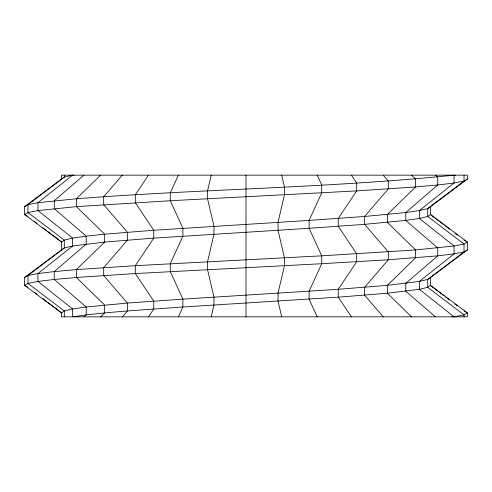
<?xml version="1.0" encoding="UTF-8"?>
<svg xmlns="http://www.w3.org/2000/svg" width="492" height="492" viewBox="0 0 492 492"><rect width="100%" height="100%" fill="white"/><g stroke="black" fill="none" stroke-linecap="round" stroke-linejoin="round"><path stroke-width="0.74" d="M211.216 175.152L207.556 190.896L207.556 198.768L213.965 226.32L213.965 234.192L207.556 261.744L207.556 269.616L213.965 297.168L213.965 305.04L211.216 316.848M178.387 175.152L170.275 192.864L170.275 200.736L182.895 228.288L182.895 236.16L170.275 263.712L170.275 271.584L182.895 299.136L182.895 307.008L178.387 316.848M148.479 175.152L135.3 194.832L135.3 202.704L153.75 230.256L153.75 238.128L135.3 265.68L135.3 273.552L153.75 301.104L153.75 308.976L148.479 316.848M122.323 175.152L103.689 196.8L103.689 204.672L127.403 232.224L127.403 240.096L103.689 267.648L103.689 275.52L127.403 303.072L127.403 310.944L122.323 316.848M100.626 175.152L76.395 198.768L37.952 202.704L27.964 204.672L24.6 206.64L24.6 214.512L61.5 242.064L61.5 249.936L24.6 277.488L24.6 285.36L61.5 312.912L61.5 316.848L467.4 316.848L467.4 312.912L430.5 285.36L430.5 277.488L467.4 249.936L467.4 242.064L430.5 214.512L430.5 206.64L467.4 179.088L467.4 175.152L61.5 175.152L61.5 179.088L24.6 206.64M100.626 316.848L104.667 312.912L127.403 310.944L182.895 307.008L338.25 297.168L387.333 293.232L419.375 289.296L427.696 287.328L430.5 285.36M83.935 175.152L54.261 200.736L54.261 208.608L86.217 236.16L104.667 234.192L153.75 230.256L309.105 220.416L364.597 216.48L405.783 212.544L419.375 210.576L427.696 208.608L430.5 206.64M83.935 316.848L86.217 314.88L104.667 312.912L104.667 305.04L76.395 277.488L76.395 269.616L104.667 242.064L153.75 238.128L309.105 228.288L364.597 224.352L405.783 220.416L419.375 218.448L427.696 216.48L430.5 214.512M74.138 175.373L72.625 175.152L37.952 202.704L37.952 210.576L72.625 238.128L86.217 236.16L86.217 244.032L54.261 271.584L37.952 273.552L27.964 275.52L24.6 277.488M61.5 179.088L64.304 177.12L72.625 175.152M61.5 242.064L64.304 240.096L72.625 238.128L72.625 246L37.952 273.552L37.952 281.424L72.625 308.976L86.217 307.008L127.403 303.072L182.895 299.136L338.25 289.296L387.333 285.36L419.375 281.424L427.696 279.456L430.5 277.488M61.5 249.936L64.304 247.968L72.625 246L104.667 242.064L104.667 234.192L76.395 206.64L76.395 198.768C202.15 188.928 328.545 188.018 454.048 175.152L455.475 175.435M61.5 312.912L64.304 310.944L72.625 308.976L72.625 316.848L86.217 314.88L86.217 307.008L54.261 279.456L37.952 281.424L27.964 283.392L24.6 285.36L27.964 287.328M467.4 179.088L464.036 181.056L427.696 208.608L427.696 216.48L464.036 244.032L464.036 251.904L427.696 279.456L427.696 287.328L464.036 314.88L464.036 316.848M467.4 249.936L464.036 251.904L454.048 253.872L437.739 255.84L388.311 259.776L321.725 263.712L135.3 273.552L76.395 277.488L54.261 279.456L54.261 271.584L76.395 269.616L135.3 265.68L321.725 255.84L415.605 249.936L454.048 246L464.036 244.032L467.4 242.064L464.036 240.096M451.822 316.577L454.048 316.848L464.036 314.88L467.4 312.912L464.036 310.944M27.964 216.48L24.6 214.512L27.964 212.544L37.952 210.576L76.395 206.64L170.275 200.736L356.7 190.896L415.605 186.96L437.739 184.992L454.048 183.024L464.036 181.056L464.036 175.152M430.119 214.383L444.048 224.942M445.26 225.859L449.503 229.075M454.952 233.208L457.376 235.047M430.119 285.231L444.048 295.79M445.26 296.707L449.503 299.923M454.952 304.056L457.376 305.895M34.624 221.529L37.048 223.368M42.496 227.501L46.74 230.717M47.952 231.634L61.881 242.193M34.624 292.377L37.048 294.216M42.496 298.349L46.74 301.565M47.952 302.482L61.881 313.041M454.048 316.848L419.375 289.296L419.375 281.424L454.048 253.872L454.048 246L419.375 218.448L419.375 210.576L454.048 183.024L454.048 175.152M435.457 175.152L437.739 177.12L437.739 184.992L405.783 212.544L405.783 220.416L437.739 247.968L437.739 255.84L405.783 283.392L405.783 291.264L435.457 316.848M411.564 175.152L415.605 179.088L415.605 186.96L387.333 214.512L387.333 222.384L415.605 249.936L415.605 257.808L387.333 285.36L387.333 293.232L411.564 316.848M383.231 175.152L388.311 181.056L388.311 188.928L364.597 216.48L364.597 224.352L388.311 251.904L388.311 259.776L364.597 287.328L364.597 295.2L383.231 316.848M351.429 175.152L356.7 183.024L356.7 190.896L338.25 218.448L338.25 226.32L356.7 253.872L356.7 261.744L338.25 289.296L338.25 297.168L351.429 316.848M317.217 175.152L321.725 184.992L321.725 192.864L309.105 220.416L309.105 228.288L321.725 255.84L321.725 263.712L309.105 291.264L309.105 299.136L317.217 316.848M281.701 175.152L284.444 186.96L284.444 194.832L278.035 222.384L278.035 230.256L284.444 257.808L284.444 265.68L278.035 293.232L278.035 301.104L281.701 316.848M246 175.152L246 316.848M64.304 175.152L64.304 177.12L27.964 204.672L27.964 212.544L64.304 240.096L64.304 247.968L27.964 275.52L27.964 283.392L64.304 310.944L64.304 316.848"/></g></svg>
